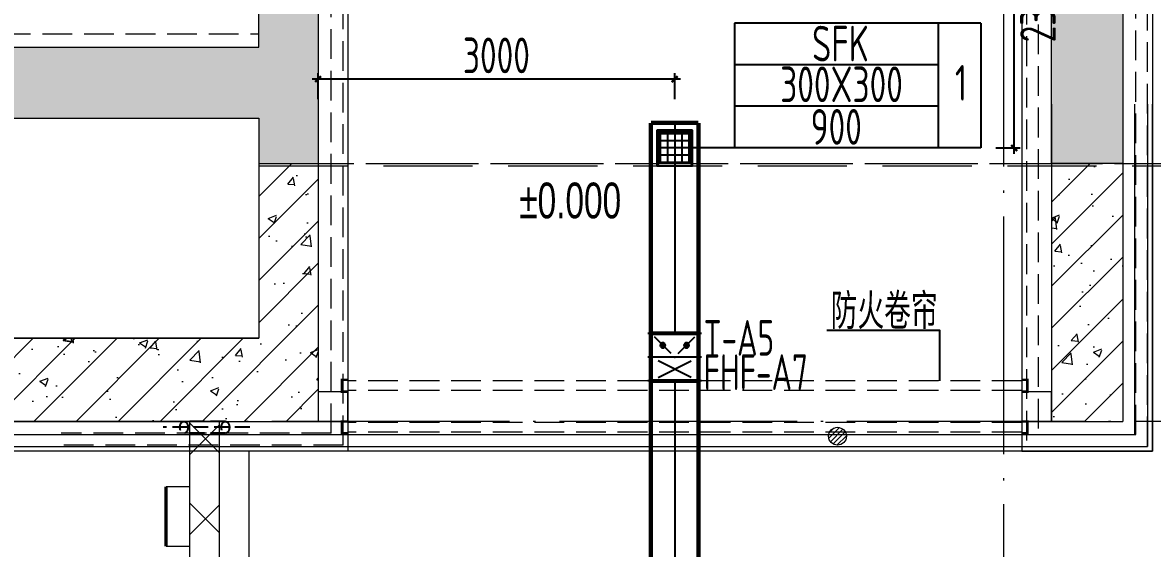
# Model space of a CAD drawing. Extents: x 4 to 13611208, y -605838 to 574722.
# Drawn here: x 13317640 to 13327147, y 203491 to 207915 of the extents above; entities that cross this region are included whole.
import ezdxf
from ezdxf.enums import TextEntityAlignment as Align

# ---------------------------------------------------------------- set-up
doc = ezdxf.new("R2010")
doc.units = 0
doc.header["$LTSCALE"] = 1000
doc.header["$MEASUREMENT"] = 0
for name, pattern in [('CENTER2', [28.575000000000003, 19.05, -3.175, 3.175, -3.175]), ('DASH', [0.35, 0.25, -0.1]), ('DOTE', [2.4200000000000004, 2, -0.2, 0.02, -0.2])]:
    doc.linetypes.add(name, pattern=pattern)
for name, color, linetype in [('DUCT-D-P标注', 7, 'Continuous'), ('DUCT-D-S中心线', 5, 'CENTER2'), ('DUCT-D-S标注', 7, 'Continuous'), ('DUCT-D-S法兰', 2, 'Continuous'), ('DUCT-D-S管', 130, 'Continuous'), ('DUCT-D-S管端线', 2, 'Continuous'), ('DUCT-D-S阀门', 7, 'Continuous'), ('DUCT-D-S风口', 7, 'Continuous')]:
    doc.layers.add(name, color=color, linetype=linetype)
for name, color, linetype, lineweight in [('pipe排水', 8, 'Continuous', 5), ('建筑底图', 8, 'Continuous', 13), ('预埋管', 8, 'Continuous', 5)]:
    doc.layers.add(name, color=color, linetype=linetype, lineweight=lineweight)
doc.styles.add('67', font='gbenor.shx', dxfattribs={"width": 0.7, "bigfont": 'hztxt.shx'})
doc.styles.add('C', font='HZTXT_E', dxfattribs={"width": 0.7, "bigfont": 'HZTXT'})
doc.styles.add('du', font='gbenor.shx', dxfattribs={"width": 0.8, "bigfont": 'hztxt.shx'})
doc.styles.add('RS9', font='gbenor.shx', dxfattribs={"width": 0.8, "height": 300, "bigfont": 'hztxt.shx'})
doc.styles.get("Standard").update_dxf_attribs({"font": 'gbenor.shx', "bigfont": 'gbcbig.shx'})
doc.dimstyles.new('67', dxfattribs={"dimscale": 100, "dimtxt": 3, "dimasz": 0.5, "dimexe": 0.5, "dimexo": 2, "dimgap": 0.5, "dimtad": 2, "dimdec": 0, "dimrnd": 5, "dimzin": 0, "dimdsep": 46, "dimtxsty": 'du', "dimblk": 'ARCHTICK', "dimcen": 0, "dimdle": 0.5, "dimclrd": 256, "dimclre": 256, "dimclrt": 256, "dimazin": 0, "dimtfac": 1, "dimtdec": 0, "dimtix": 1, "dimtmove": 2, "dimatfit": 3, "dimfxl": 100, "dimtolj": 1, "dimtzin": 0, "dimlwd": -1, "dimlwe": -1, "dimarcsym": 0})
pattern_1 = [(45, (793255.2557103541, 7.916241884231567e-09), (-176.7766952966369, 176.7766952966369), []), (49.99999999999999, (793255.2557103541, 7.916241884231567e-09), (717.2601826007534, -62.75213498259511), [75, -825]), (355, (793255.2557103541, 7.916241884231567e-09), (-138.751333613, 752.1921337000118), [60, -660]), (100.4514, (793315.0273903534, -5.229339992074529), (578.5093817140216, 689.4395420609536), [63.74019000000001, -701.142112]), (46.18420000000001, (793255.2557103541, 200.0000000079162), (1067.241048625644, -165.5190143290181), [112.5, -1237.5]), (96.6356, (793344.1924553532, 186.2066930079018), (934.6627055487033, 974.1178709004417), [95.610288, -1051.713]), (351.1842, (793255.2557103541, 200.0000000079162), (934.6619451336272, 974.1186009253246), [90, -990]), (21, (793355.2557103541, 150.0000000079162), (596.9070521184617, -402.6188906653388), [75, -825]), (326.0000000000001, (793355.2557103541, 150.0000000079162), (243.3153319215817, 725.150045046853), [60, -660]), (71.4514, (793404.9979433548, 116.4483940079226), (840.22262858149, 322.5304967099524), [63.74019000000001, -701.142112]), (37.50000000000001, (793255.2557103541, 7.916241884231567e-09), (12.15985531729067, 332.8938538313115), [0, -652, 0, -670, 0, -662.5]), (7.499999999999999, (793255.2557103541, 7.916241884231567e-09), (263.0695374421486, 394.4117118823602), [0, -382, 0, -637, 0, -252.5]), (327.5, (793032.2557103541, 7.916241884231567e-09), (533.822436172409, -22.55487173437976), [0, -250, 0, -780, 0, -1035]), (317.5, (792932.2557103541, 7.916241884231567e-09), (583.1861693423863, 100.1049823323177), [0, -325, 0, -518, 0, -735])]

# ---------------------------------------------------------------- blocks, each defined once
blk = doc.blocks.new('A$C00460B6A')
at = {"layer": '预埋管', "linetype": 'DASH', "lineweight": -3, "ltscale": 0.5}
for p, q in [((523.463043898344, 100.0014334181324), (174.7439385093749, 100.0014303093776)), ((523.463043898344, 100.0014334181324), (174.7439385093749, 100.0014303093776)), ((729.1189822256565, 50.00143341813236), (-0.006739586591720581, 50.00143030937761)), ((523.4630443789065, 0.00143341813236475), (174.7439389880747, 0.001430309377610683))]:
    blk.add_line(p, q, dxfattribs=at)
for centre in [(174.7439387496561, 50.00143030937761), (523.4630441386253, 50.00143341813236)]:
    blk.add_ellipse(centre, major_axis=(-2.429254217184632e-07, 49.99999999906868), ratio=0.6701911663388869, start_param=3.141592653510884, end_param=9.42477796069047, dxfattribs=at)
blk = doc.blocks.new('地漏')
at = {"layer": 'pipe排水'}
h = blk.add_hatch(dxfattribs=at)
h.set_pattern_fill('ANSI31', color=8, scale=25, style=0)
h.set_pattern_definition([(45, (-444803.9495521076, -349136.3974404513), (-28.0633003783411, 28.0633003783411), [])])
h.paths.add_polyline_path([(100, 0, 1), (-100, 0, 1)])
blk.add_circle((0, 0), 100, dxfattribs=at)
blk = doc.blocks.new('_ArchTick')
at = {"color": 0, "linetype": 'ByBlock', "const_width": 0.4}
blk.add_lwpolyline([(-0.5, -0.5), (0.5, 0.5)], dxfattribs=at)
blk = doc.blocks.new('*D517')
at = {"layer": 'DUCT-D-P标注', "transparency": 16777216}
for p, q in [((13320127.36642561, 207271.5044395177), (13320127.36642561, 207489.0313367434)), ((13323127.36617688, 207271.5024903212), (13323127.36617688, 207489.0313367434)), ((13323177.36617688, 207439.0313367434), (13320077.36642561, 207439.0313367434))]:
    blk.add_line(p, q, dxfattribs=at)
at = {"layer": 'DUCT-D-P标注', "transparency": 16777216, "xscale": 50, "yscale": 50, "zscale": 50, "rotation": 180}
blk.add_blockref('_ArchTick', (13320127.36642561, 207439.0313367434), dxfattribs=at)
at = {"layer": 'DUCT-D-P标注', "transparency": 16777216, "xscale": 50, "yscale": 50, "zscale": 50}
blk.add_blockref('_ArchTick', (13323127.36617688, 207439.0313367434), dxfattribs=at)
at = {"layer": 'DUCT-D-P标注', "transparency": 16777216, "insert": (13321627.36630124, 207639.0313367434), "char_height": 300, "attachment_point": 5, "style": 'du'}
blk.add_mtext('\\A1;3000', dxfattribs=at)
blk = doc.blocks.new('*D1906')
at = {"layer": 'DUCT-D-P标注', "transparency": 16777216}
for p, q in [((13325984.63556038, 206810.4431118657), (13325984.63556038, 209259.5139065575)), ((13325830.15396055, 209209.5139065575), (13326034.63556038, 209209.5139065575)), ((13325830.15396055, 206860.4431118657), (13326034.63556038, 206860.4431118657))]:
    blk.add_line(p, q, dxfattribs=at)
at = {"layer": 'DUCT-D-P标注', "transparency": 16777216, "xscale": 50, "yscale": 50, "zscale": 50}
for p, rotation in [((13325984.63556038, 209209.5139065575), 90), ((13325984.63556038, 206860.4431118657), 270)]:
    blk.add_blockref('_ArchTick', p, dxfattribs=dict(at, rotation=rotation))
at = {"layer": 'DUCT-D-P标注', "transparency": 16777216, "insert": (13326184.63556038, 208034.9785092137), "char_height": 300, "attachment_point": 5, "rotation": 90, "style": 'du'}
blk.add_mtext('\\A1;2350', dxfattribs=at)
blk = doc.blocks.new('$风口$00000107')
for p, q in [((100, 100), (-100, 100)), ((-100, 100), (-88.04565242974786, 88.02212024929759)), ((-100, 100), (-100, -100)), ((87.99858806887642, 87.99858806924021), (-88.02212024969049, 87.99858806924021)), ((-88.02212024969049, 87.99858806924021), (-88.02212024969049, -87.99858806924021)), ((-88.02212024969049, 87.99858806924021), (-80.0211789624882, 79.99764678206702)), ((-80.0211789624882, 79.99764678206702), (79.99764678167412, 79.99764678206702)), ((-80.0211789624882, -79.99764678206702), (-80.0211789624882, 79.99764678206702)), ((-40.01647252665134, 79.99764678206702), (-40.01647252665134, -79.99764678206702)), ((-0.01176609005779028, 79.99764678206702), (-0.01176609005779028, -79.99764678206702)), ((39.99294034583727, 79.99764678206702), (39.99294034583727, -79.99764678206702)), ((79.99764678167412, 79.99764678206702), (87.99858806887642, 87.99858806924021)), ((79.99764678167412, 79.99764678206702), (79.99764678167412, -79.99764678206702)), ((87.99858806887642, -87.99858806924021), (87.99858806887642, 87.99858806924021)), ((100, 100), (88.02212024963228, 88.02212024929759)), ((100, -100), (100, 100)), ((79.99764678167412, 39.99294034583727), (-80.0211789624882, 39.99294034583727)), ((79.99764678167412, -0.01176609002868645), (-80.0211789624882, -0.01176609002868645)), ((79.99764678167412, -39.99294034583727), (-80.0211789624882, -39.99294034583727)), ((-100, -100), (-88.04565242974786, -88.02212024929759)), ((-100, -100), (100, -100)), ((-88.02212024969049, -87.99858806924021), (-80.0211789624882, -79.99764678206702)), ((87.99858806887642, -87.99858806924021), (-88.02212024969049, -87.99858806924021)), ((-80.0211789624882, -79.99764678206702), (79.99764678167412, -79.99764678206702)), ((79.99764678167412, -79.99764678206702), (87.99858806887642, -87.99858806924021)), ((100, -100), (88.02212024963228, -88.02212024929759))]:
    blk.add_line(p, q)

msp = doc.modelspace()

# ---------------------------------------------------------------- hatches: boundary and pattern name
at = {"layer": '建筑底图'}
h = msp.add_hatch(dxfattribs=at)
h.set_pattern_fill('钢筋混凝土', color=8, scale=100, style=0)
h.set_pattern_definition([(45, (0.2669163811951876, -129739.492322559), (-176.7766952966369, 176.7766952966369), []), (49.99999999999999, (0.2669163811951876, -129739.492322559), (717.2601826007534, -62.75213498259511), [75, -825]), (355, (0.2669163811951876, -129739.492322559), (-138.751333613, 752.1921337000118), [60, -660]), (100.4514, (60.03859638119519, -129744.721662559), (578.5093817140216, 689.4395420609536), [63.74019000000001, -701.142112]), (46.18420000000001, (0.2669163811951876, -129539.492322559), (1067.241048625644, -165.5190143290181), [112.5, -1237.5]), (96.6356, (89.20366138119519, -129553.285629559), (934.6627055487033, 974.1178709004417), [95.610288, -1051.713]), (351.1842, (0.2669163811951876, -129539.492322559), (934.6619451336272, 974.1186009253246), [90, -990]), (21, (100.2669163811952, -129589.492322559), (596.9070521184617, -402.6188906653388), [75, -825]), (326.0000000000001, (100.2669163811952, -129589.492322559), (243.3153319215817, 725.150045046853), [60, -660]), (71.4514, (150.0091493811952, -129623.043928559), (840.22262858149, 322.5304967099524), [63.74019000000001, -701.142112]), (37.50000000000001, (0.2669163811951876, -129739.492322559), (12.15985531729067, 332.8938538313115), [0, -652, 0, -670, 0, -662.5]), (7.499999999999999, (0.2669163811951876, -129739.492322559), (263.0695374421486, 394.4117118823602), [0, -382, 0, -637, 0, -252.5]), (327.5, (-222.7330836188048, -129739.492322559), (533.822436172409, -22.55487173437976), [0, -250, 0, -780, 0, -1035]), (317.5, (-322.7330836188048, -129739.492322559), (583.1861693423863, 100.1049823323177), [0, -325, 0, -518, 0, -735])])
h.paths.add_polyline_path([(13333997.36706131, 224709.5125439432), (13294898.3266213, 224709.5125439243), (13294898.3266213, 217009.5139677661), (13299947.36620429, 217009.5139677661), (13299947.36620442, 207109.5123762545), (13319627.36781459, 207109.5123762545), (13319627.36781599, 206729.5124832372), (13320127.3662034, 206729.5124850767), (13320127.36781474, 209209.5139065575), (13325547.36620441, 209209.5139065575), (13325547.36620441, 208709.5139069349), (13326297.3662033, 208709.513906935), (13326297.36620318, 206729.5125072933), (13326897.36620318, 206729.5125094265), (13326897.36620318, 207229.5124941133), (13326897.36620427, 209309.4927018727), (13326147.36620426, 209309.5139063675), (13326147.36620426, 213709.5139064658), (13326897.36620333, 213709.5139064768), (13326897.36620339, 214309.5139064768), (13325547.36620496, 214309.5139065336), (13325547.36620426, 209809.5139039927), (13319627.36779479, 209809.5139040793), (13319627.36781494, 207709.5123763969), (13300547.36620436, 207709.5123763969), (13300547.36620426, 217009.5139678336), (13304147.35267768, 217009.5139679143), (13304147.35267769, 217609.5139679978), (13295398.32662125, 217609.5139679978), (13295398.32662124, 224109.5139679142), (13333397.36620138, 224109.5125452583), (13333397.36620321, 213709.513907261), (13334147.36620447, 213709.5139072611), (13334147.36620447, 209309.5139068479), (13333397.3664911, 209309.5139068479), (13333397.3664911, 206729.5125333653), (13333697.3662034, 206729.5125346023), (13333997.36620334, 206729.5125361029), (13333997.36620356, 208709.5139075825), (13334747.36620447, 208709.5139075825), (13334747.36620447, 214309.5139064251), (13333997.36620323, 214309.5139064286)])
h.paths.add_polyline_path([(13326897.36615629, 217609.512545276), (13305647.35268833, 217609.0287815803), (13305647.36633649, 217009.5139683862), (13326897.36616125, 217009.512781654)], flags=17)
h = msp.add_hatch(dxfattribs=at)
h.set_pattern_fill('钢筋混凝土', color=8, scale=100, style=0)
h.set_pattern_definition(pattern_1)
h.paths.add_polyline_path([(13320127.36781459, 206729.512477413), (13319627.36781459, 206729.5124832372), (13319627.36781459, 205259.5139686493), (13317397.36620496, 205259.5139686493), (13317397.36620497, 204559.5146856282), (13320127.36781459, 204559.5146856282)])
h = msp.add_hatch(dxfattribs=at)
h.set_pattern_fill('钢筋混凝土', color=256, scale=100, style=0)
h.set_pattern_definition(pattern_1)
h.paths.add_polyline_path([(13326897.36620319, 206729.5125065642), (13326297.36620318, 206729.5125040903), (13326297.36620319, 204559.5139686239), (13326897.36620319, 204559.5139686248)])
h = msp.add_hatch(dxfattribs=at)
h.set_pattern_fill('ANSI37', color=8, scale=300, style=0)
h.set_pattern_definition([(45, (0, 0), (-336.7596045400932, 336.7596045400933), []), (135, (0, 0), (-336.7596045400933, -336.7596045400932), [])])
h.paths.add_polyline_path([(13319047.36620505, 202809.5146856915), (13319297.36620505, 202809.5146856915), (13319297.36620505, 204559.5139686344), (13319047.36620505, 204559.5139686344)])

# ---------------------------------------------------------------- linework, layer by layer
at = {"layer": 'DUCT-D-P标注'}
msp.add_lwpolyline([(13324407.90806792, 205327.7104899092), (13325354.81814631, 205327.7104899092), (13325354.81814853, 204899.5139557618)], dxfattribs=at)
at = {"layer": 'DUCT-D-S中心线'}
for p, q in [((13323127.36617688, 207071.5024903212), (13323127.36617987, 205300.1139442236)), ((13323127.36618021, 204899.5139442236), (13323127.36617584, 203209.7139704417))]:
    msp.add_line(p, q, dxfattribs=at)
at = {"layer": 'DUCT-D-S标注'}
for p, q in [((13325704.71007952, 207910.4431118657, -935), (13323629.66930153, 207910.4431118657, -935)), ((13323629.66930153, 207910.4431118657, -935), (13323629.66930153, 206860.4431118657, -460.0243207835555)), ((13325344.80241192, 207910.4431118657, -935), (13325344.80241192, 206860.4431118657, -935)), ((13325704.71007952, 207910.4431118657, -935), (13325704.71007952, 206860.4431118657, -935)), ((13325344.80241192, 207560.4431118657, -935), (13323629.66930153, 207560.4431118657, -935)), ((13325344.80241192, 207210.4431118657, -935), (13323629.66930153, 207210.4431118657, -935)), ((13325704.71007952, 206860.4431118657, -935), (13323277.36617688, 206860.4431118657, 3500))]:
    msp.add_line(p, q, dxfattribs=at)
at = {"layer": 'DUCT-D-S法兰'}
for p, q in [((13323352.36617987, 205300.0139442236), (13322902.36617987, 205300.0139442236)), ((13323352.36618021, 205099.8139442236), (13322902.36618021, 205099.8139442236)), ((13323352.36618021, 204899.6139442236), (13322902.36618021, 204899.6139442236))]:
    msp.add_line(p, q, dxfattribs=at)
at = {"layer": 'DUCT-D-S法兰', "color": 18, "true_color": 0x000000}
for p in [(13323127.36617987, 205300.1139442236, 4300), (13323127.36617987, 205299.9139442236, 4300), (13323127.36618021, 205099.9139442236, 4300), (13323127.36618021, 205099.7139442236, 4300), (13323127.36618021, 204899.7139442236, 4300), (13323127.36618021, 204899.5139442236, 4300)]:
    msp.add_point(p, dxfattribs=at)
at = {"layer": 'DUCT-D-S管', "const_width": 35}
for points in [[(13322927.36617688, 207071.502489983), (13322927.36617987, 205300.1139438855)], [(13323327.36617688, 207071.5024906593), (13322927.36617688, 207071.502489983)], [(13323327.36617987, 205300.1139445618), (13323327.36617688, 207071.5024906593)], [(13322927.36617987, 205300.1139438855), (13323327.36617987, 205300.1139445618)], [(13322927.36618021, 205099.9139438854), (13322927.36617987, 205299.9139438854)], [(13323327.36617987, 205299.9139445618), (13323327.36618021, 205099.9139445618)], [(13322927.36618021, 204899.7139442236), (13322927.36618021, 205099.7139442236)], [(13323327.36618021, 205099.7139442236), (13323327.36618021, 204899.7139442236)], [(13322927.36618021, 204899.513944741), (13322927.36617584, 203209.7139709591)], [(13323327.36618021, 204899.5139437062), (13322927.36618021, 204899.513944741)], [(13323327.36617584, 203209.7139699243), (13323327.36618021, 204899.5139437062)]]:
    msp.add_lwpolyline(points, dxfattribs=at)
at = {"layer": 'DUCT-D-S管端线'}
for p, q in [((13323327.36617987, 205299.9139445618), (13322927.36617987, 205299.9139438854)), ((13323327.36618021, 205099.9139445618), (13322927.36618021, 205099.9139438854)), ((13323327.36618021, 205099.7139442236), (13322927.36618021, 205099.7139442236)), ((13323327.36618021, 204899.7139442236), (13322927.36618021, 204899.7139442236))]:
    msp.add_line(p, q, dxfattribs=at)
at = {"layer": 'DUCT-D-S阀门'}
for p, q in [((13323097.36618016, 205129.9139441729), (13322957.36617992, 205269.9139439361)), ((13323157.36618016, 205129.9139442744), (13323297.36617992, 205269.9139445111)), ((13323006.05383579, 205205.9778287696), (13323005.30248306, 205201.95844663)), ((13323005.30248306, 205201.95844663), (13323005.30248307, 205197.8694414074)), ((13323005.30248307, 205197.8694414074), (13323006.05383581, 205193.8500592702)), ((13323007.53095485, 205209.790712588), (13323006.05383579, 205205.9778287696)), ((13323006.05383581, 205193.8500592702), (13323007.53095488, 205190.0371754566)), ((13323009.68353871, 205213.2672548999), (13323007.53095485, 205209.790712588)), ((13323007.53095488, 205190.0371754566), (13323009.68353875, 205186.5606331517)), ((13323012.43828371, 205216.2890662265), (13323009.68353871, 205213.2672548999)), ((13323009.68353875, 205186.5606331517), (13323012.43828376, 205183.5388218341)), ((13323012.5127615, 205202.0495432032), (13323012.37701733, 205199.1999222028)), ((13323012.37701733, 205199.1999222028), (13323012.78302055, 205196.3761078125)), ((13323015.70138031, 205218.7532424073), (13323012.43828371, 205216.2890662265)), ((13323012.43828376, 205183.5388218341), (13323015.70138037, 205181.0746456639)), ((13323013.18534692, 205204.8219780861), (13323012.5127615, 205202.0495432032)), ((13323012.78302055, 205196.3761078125), (13323013.71609715, 205193.6801600417)), ((13323014.3704646, 205207.4170238314), (13323013.18534692, 205204.8219780861)), ((13323013.71609715, 205193.6801600417), (13323015.14252331, 205191.2095174671)), ((13323016.02528129, 205209.7408887245), (13323014.3704646, 205207.4170238314)), ((13323015.14252331, 205191.2095174671), (13323017.01074428, 205189.0534755485)), ((13323019.36170768, 205220.5758688779), (13323015.70138031, 205218.7532424073)), ((13323015.70138037, 205181.0746456639), (13323019.36170775, 205179.2520192051)), ((13323018.08998761, 205211.7095822332), (13323016.02528129, 205209.7408887245)), ((13323016.74313496, 205201.441307334), (13323016.64605183, 205199.4032813901)), ((13323016.64605183, 205199.4032813901), (13323016.93642205, 205197.3837121253)), ((13323017.22416263, 205203.4241303895), (13323016.74313496, 205201.441307334)), ((13323016.93642205, 205197.3837121253), (13323017.60375091, 205195.455592035)), ((13323017.01074428, 205189.0534755485), (13323019.25323767, 205187.2899592584)), ((13323018.07174923, 205205.2800861651), (13323017.22416263, 205203.4241303895)), ((13323017.60375091, 205195.455592035), (13323018.62391939, 205193.6886084027)), ((13323019.25526077, 205206.9420955836), (13323018.07174923, 205205.2800861651)), ((13323020.4899597, 205213.251950645), (13323018.08998761, 205211.7095822332)), ((13323018.62391939, 205193.6886084027), (13323019.96005595, 205192.1466246209)), ((13323019.25323767, 205187.2899592584), (13323021.78895394, 205185.9827066703)), ((13323020.73192207, 205208.3500892941), (13323019.25526077, 205206.9420955836)), ((13323023.29461776, 205221.6948782799), (13323019.36170768, 205220.5758688779)), ((13323019.36170775, 205179.2520192051), (13323023.29461783, 205178.1330098158)), ((13323019.96005595, 205192.1466246209), (13323021.56386913, 205190.885372001)), ((13323023.1384563, 205214.3122487468), (13323020.4899597, 205213.251950645)), ((13323022.44836274, 205209.4531787355), (13323020.73192207, 205208.3500892941)), ((13323021.56386913, 205190.885372001), (13323023.37739294, 205189.9504354987)), ((13323021.78895394, 205185.9827066703), (13323024.52624569, 205185.1789652988)), ((13323024.34254614, 205210.2114953813), (13323022.44836274, 205209.4531787355)), ((13323025.93975386, 205214.8521546026), (13323023.1384563, 205214.3122487468)), ((13323027.36618, 205222.0721640903), (13323023.29461776, 205221.6948782799)), ((13323023.29461783, 205178.1330098158), (13323027.36618008, 205177.7557240187)), ((13323023.37739294, 205189.9504354987), (13323025.33508191, 205189.3756061554)), ((13323026.34601155, 205210.5976316921), (13323024.34254614, 205210.2114953813)), ((13323024.52624569, 205185.1789652988), (13323027.36618007, 205184.9077844511)), ((13323025.33508191, 205189.3756061554), (13323027.36618006, 205189.1816598011)), ((13323028.79260617, 205214.852154608), (13323025.93975386, 205214.8521546026)), ((13323028.3863485, 205210.5976316956), (13323026.34601155, 205210.5976316921)), ((13323031.43774225, 205221.6948782931), (13323027.36618, 205222.0721640903)), ((13323027.36618006, 205189.1816598011), (13323029.39727821, 205189.3756061624)), ((13323027.36618007, 205184.9077844511), (13323030.20611444, 205185.1789653096)), ((13323027.36618008, 205177.7557240187), (13323031.43774233, 205178.133009829)), ((13323030.38981391, 205210.2114953917), (13323028.3863485, 205210.5976316956)), ((13323031.59390373, 205214.3122487629), (13323028.79260617, 205214.852154608)), ((13323029.39727821, 205189.3756061624), (13323031.35496718, 205189.9504355125)), ((13323030.20611444, 205185.1789653096), (13323032.94340619, 205185.9827066916)), ((13323032.28399731, 205209.4531787524), (13323030.38981391, 205210.2114953917)), ((13323031.35496718, 205189.9504355125), (13323033.16849099, 205190.885372021)), ((13323035.37065233, 205220.5758689039), (13323031.43774225, 205221.6948782931)), ((13323031.43774233, 205178.133009829), (13323035.3706524, 205179.2520192311)), ((13323034.24240034, 205213.2519506713), (13323031.59390373, 205214.3122487629)), ((13323034.00043798, 205208.350089317), (13323032.28399731, 205209.4531787524)), ((13323032.94340619, 205185.9827066916), (13323035.47912246, 205187.2899592894)), ((13323033.16849099, 205190.885372021), (13323034.77230416, 205192.1466246464)), ((13323035.47709929, 205206.9420956116), (13323034.00043798, 205208.350089317)), ((13323036.64237243, 205211.7095822686), (13323034.24240034, 205213.2519506713)), ((13323034.77230416, 205192.1466246464), (13323036.10844072, 205193.6886084329)), ((13323039.03097971, 205218.7532424451), (13323035.37065233, 205220.5758689039)), ((13323035.3706524, 205179.2520192311), (13323039.03097977, 205181.0746457017)), ((13323036.66061084, 205205.2800861972), (13323035.47709929, 205206.9420956116)), ((13323035.47912246, 205187.2899592894), (13323037.72161585, 205189.053475588)), ((13323036.10844072, 205193.6886084329), (13323037.12860919, 205195.4555920686)), ((13323038.70707876, 205209.7408887677), (13323036.64237243, 205211.7095822686)), ((13323037.50819744, 205203.4241304245), (13323036.66061084, 205205.2800861972)), ((13323037.12860919, 205195.4555920686), (13323037.79593804, 205197.3837121613)), ((13323037.98922511, 205201.4413073706), (13323037.50819744, 205203.4241304245)), ((13323037.72161585, 205189.053475588), (13323039.5898368, 205191.2095175137)), ((13323037.79593804, 205197.3837121613), (13323038.08630826, 205199.403281427)), ((13323038.08630826, 205199.403281427), (13323037.98922511, 205201.4413073706)), ((13323040.36189546, 205207.417023881), (13323038.70707876, 205209.7408887677)), ((13323042.29407632, 205216.2890662749), (13323039.03097971, 205218.7532424451)), ((13323039.03097977, 205181.0746457017), (13323042.29407638, 205183.5388218825)), ((13323039.5898368, 205191.2095175137), (13323041.01626296, 205193.6801600938)), ((13323041.54701314, 205204.8219781402), (13323040.36189546, 205207.417023881)), ((13323041.01626296, 205193.6801600938), (13323041.94933955, 205196.3761078681)), ((13323042.21959857, 205202.0495432598), (13323041.54701314, 205204.8219781402)), ((13323041.94933955, 205196.3761078681), (13323042.35534276, 205199.19992226)), ((13323042.35534276, 205199.19992226), (13323042.21959857, 205202.0495432598)), ((13323045.04882133, 205213.2672549572), (13323042.29407632, 205216.2890662749)), ((13323042.29407638, 205183.5388218825), (13323045.04882138, 205186.5606332091)), ((13323047.2014052, 205209.7907126523), (13323045.04882133, 205213.2672549572)), ((13323045.04882138, 205186.5606332091), (13323047.20140524, 205190.037175521)), ((13323048.67852427, 205205.9778288387), (13323047.2014052, 205209.7907126523)), ((13323047.20140524, 205190.037175521), (13323048.67852429, 205193.8500593394)), ((13323049.42987701, 205201.9584467016), (13323048.67852427, 205205.9778288387)), ((13323048.67852429, 205193.8500593394), (13323049.42987702, 205197.8694414789)), ((13323049.42987702, 205197.8694414789), (13323049.42987701, 205201.9584467016)), ((13323206.05383579, 205205.9778291078), (13323205.30248306, 205201.9584469683)), ((13323205.30248306, 205201.9584469683), (13323205.30248307, 205197.8694417456)), ((13323205.30248307, 205197.8694417456), (13323206.05383581, 205193.8500596085)), ((13323207.53095485, 205209.7907129262), (13323206.05383579, 205205.9778291078)), ((13323206.05383581, 205193.8500596085), (13323207.53095488, 205190.0371757949)), ((13323209.68353871, 205213.2672552381), (13323207.53095485, 205209.7907129262)), ((13323207.53095488, 205190.0371757949), (13323209.68353875, 205186.56063349)), ((13323212.43828371, 205216.2890665647), (13323209.68353871, 205213.2672552381)), ((13323209.68353875, 205186.56063349), (13323212.43828376, 205183.5388221724)), ((13323212.5127615, 205202.0495435415), (13323212.37701733, 205199.1999225411)), ((13323212.37701733, 205199.1999225411), (13323212.78302055, 205196.3761081508)), ((13323215.70138031, 205218.7532427455), (13323212.43828371, 205216.2890665647)), ((13323212.43828376, 205183.5388221724), (13323215.70138037, 205181.0746460021)), ((13323213.18534692, 205204.8219784244), (13323212.5127615, 205202.0495435415)), ((13323212.78302055, 205196.3761081508), (13323213.71609715, 205193.68016038)), ((13323214.3704646, 205207.4170241696), (13323213.18534692, 205204.8219784244)), ((13323213.71609715, 205193.68016038), (13323215.14252331, 205191.2095178053)), ((13323216.02528129, 205209.7408890627), (13323214.3704646, 205207.4170241696)), ((13323215.14252331, 205191.2095178053), (13323217.01074428, 205189.0534758868)), ((13323219.36170768, 205220.5758692161), (13323215.70138031, 205218.7532427455)), ((13323215.70138037, 205181.0746460021), (13323219.36170775, 205179.2520195433)), ((13323218.08998761, 205211.7095825715), (13323216.02528129, 205209.7408890627)), ((13323216.74313496, 205201.4413076722), (13323216.64605183, 205199.4032817283)), ((13323216.64605183, 205199.4032817283), (13323216.93642205, 205197.3837124636)), ((13323217.22416263, 205203.4241307277), (13323216.74313496, 205201.4413076722)), ((13323216.93642205, 205197.3837124636), (13323217.60375091, 205195.4555923732)), ((13323217.01074428, 205189.0534758868), (13323219.25323767, 205187.2899595967)), ((13323218.07174923, 205205.2800865034), (13323217.22416263, 205203.4241307277)), ((13323217.60375091, 205195.4555923732), (13323218.62391939, 205193.688608741)), ((13323219.25526077, 205206.9420959218), (13323218.07174923, 205205.2800865034)), ((13323220.4899597, 205213.2519509833), (13323218.08998761, 205211.7095825715)), ((13323218.62391939, 205193.688608741), (13323219.96005595, 205192.1466249591)), ((13323219.25323767, 205187.2899595967), (13323221.78895394, 205185.9827070086)), ((13323220.73192207, 205208.3500896323), (13323219.25526077, 205206.9420959218)), ((13323223.29461776, 205221.6948786182), (13323219.36170768, 205220.5758692161)), ((13323219.36170775, 205179.2520195433), (13323223.29461783, 205178.1330101541)), ((13323219.96005595, 205192.1466249591), (13323221.56386913, 205190.8853723392)), ((13323223.1384563, 205214.3122490851), (13323220.4899597, 205213.2519509833)), ((13323222.44836274, 205209.4531790737), (13323220.73192207, 205208.3500896323)), ((13323221.56386913, 205190.8853723392), (13323223.37739294, 205189.950435837)), ((13323221.78895394, 205185.9827070086), (13323224.52624569, 205185.1789656371)), ((13323224.34254614, 205210.2114957195), (13323222.44836274, 205209.4531790737)), ((13323225.93975386, 205214.8521549408), (13323223.1384563, 205214.3122490851)), ((13323227.36618, 205222.0721644285), (13323223.29461776, 205221.6948786182)), ((13323223.29461783, 205178.1330101541), (13323227.36618008, 205177.7557243569)), ((13323223.37739294, 205189.950435837), (13323225.33508191, 205189.3756064936)), ((13323226.34601155, 205210.5976320303), (13323224.34254614, 205210.2114957195)), ((13323224.52624569, 205185.1789656371), (13323227.36618007, 205184.9077847893)), ((13323225.33508191, 205189.3756064936), (13323227.36618006, 205189.1816601393)), ((13323228.79260617, 205214.8521549463), (13323225.93975386, 205214.8521549408)), ((13323228.3863485, 205210.5976320338), (13323226.34601155, 205210.5976320303)), ((13323231.43774225, 205221.6948786314), (13323227.36618, 205222.0721644285)), ((13323227.36618006, 205189.1816601393), (13323229.39727821, 205189.3756065006)), ((13323227.36618007, 205184.9077847893), (13323230.20611444, 205185.1789656479)), ((13323227.36618008, 205177.7557243569), (13323231.43774233, 205178.1330101673)), ((13323230.38981391, 205210.2114957299), (13323228.3863485, 205210.5976320338)), ((13323231.59390373, 205214.3122491012), (13323228.79260617, 205214.8521549463)), ((13323229.39727821, 205189.3756065006), (13323231.35496718, 205189.9504358507)), ((13323230.20611444, 205185.1789656479), (13323232.94340619, 205185.9827070298)), ((13323232.28399731, 205209.4531790907), (13323230.38981391, 205210.2114957299)), ((13323231.35496718, 205189.9504358507), (13323233.16849099, 205190.8853723592)), ((13323235.37065233, 205220.5758692421), (13323231.43774225, 205221.6948786314)), ((13323231.43774233, 205178.1330101673), (13323235.3706524, 205179.2520195693)), ((13323234.24240034, 205213.2519510095), (13323231.59390373, 205214.3122491012)), ((13323234.00043798, 205208.3500896552), (13323232.28399731, 205209.4531790907)), ((13323232.94340619, 205185.9827070298), (13323235.47912246, 205187.2899596276)), ((13323233.16849099, 205190.8853723592), (13323234.77230416, 205192.1466249847)), ((13323235.47709929, 205206.9420959498), (13323234.00043798, 205208.3500896552)), ((13323236.64237243, 205211.7095826069), (13323234.24240034, 205213.2519510095)), ((13323234.77230416, 205192.1466249847), (13323236.10844072, 205193.6886087711)), ((13323239.03097971, 205218.7532427833), (13323235.37065233, 205220.5758692421)), ((13323235.3706524, 205179.2520195693), (13323239.03097977, 205181.07464604)), ((13323236.66061084, 205205.2800865355), (13323235.47709929, 205206.9420959498)), ((13323235.47912246, 205187.2899596276), (13323237.72161585, 205189.0534759263)), ((13323236.10844072, 205193.6886087711), (13323237.12860919, 205195.4555924069)), ((13323238.70707876, 205209.7408891059), (13323236.64237243, 205211.7095826069)), ((13323237.50819744, 205203.4241307627), (13323236.66061084, 205205.2800865355)), ((13323237.12860919, 205195.4555924069), (13323237.79593804, 205197.3837124995)), ((13323237.98922511, 205201.4413077089), (13323237.50819744, 205203.4241307627)), ((13323237.72161585, 205189.0534759263), (13323239.5898368, 205191.2095178519)), ((13323237.79593804, 205197.3837124995), (13323238.08630826, 205199.4032817653)), ((13323238.08630826, 205199.4032817653), (13323237.98922511, 205201.4413077089)), ((13323240.36189546, 205207.4170242192), (13323238.70707876, 205209.7408891059)), ((13323242.29407632, 205216.2890666131), (13323239.03097971, 205218.7532427833)), ((13323239.03097977, 205181.07464604), (13323242.29407638, 205183.5388222208)), ((13323239.5898368, 205191.2095178519), (13323241.01626296, 205193.680160432)), ((13323241.54701314, 205204.8219784785), (13323240.36189546, 205207.4170242192)), ((13323241.01626296, 205193.680160432), (13323241.94933955, 205196.3761082063)), ((13323242.21959857, 205202.0495435981), (13323241.54701314, 205204.8219784785)), ((13323241.94933955, 205196.3761082063), (13323242.35534276, 205199.1999225982)), ((13323242.35534276, 205199.1999225982), (13323242.21959857, 205202.0495435981)), ((13323245.04882133, 205213.2672552955), (13323242.29407632, 205216.2890666131)), ((13323242.29407638, 205183.5388222208), (13323245.04882138, 205186.5606335473)), ((13323247.2014052, 205209.7907129906), (13323245.04882133, 205213.2672552955)), ((13323245.04882138, 205186.5606335473), (13323247.20140524, 205190.0371758592)), ((13323248.67852427, 205205.977829177), (13323247.2014052, 205209.7907129906)), ((13323247.20140524, 205190.0371758592), (13323248.67852429, 205193.8500596776)), ((13323249.42987701, 205201.9584470398), (13323248.67852427, 205205.977829177)), ((13323248.67852429, 205193.8500596776), (13323249.42987702, 205197.8694418172)), ((13323249.42987702, 205197.8694418172), (13323249.42987701, 205201.9584470398)), ((13323267.36618021, 204929.7139442236), (13322987.36618021, 205069.7139442236)), ((13322987.40554307, 204929.6352737847), (13323267.32681735, 205069.7926146625))]:
    msp.add_line(p, q, dxfattribs=at)
at = {"layer": '建筑底图'}
for p, q in [((13319627.36781494, 207709.5123763969), (13319627.36779479, 209809.5139040793)), ((13326897.36620427, 209309.4927018727), (13326897.36621491, 206729.5125065643)), ((13326297.36620318, 206729.5125040904), (13326297.3662033, 208709.513906935)), ((13300547.36620436, 207709.5123763969), (13319627.36781494, 207709.5123763969)), ((13326297.36620318, 207229.512490565), (13326297.36620319, 204559.5139686239)), ((13326897.36620319, 207229.5124941133), (13326897.36620319, 204559.5139686248)), ((13326997.36620316, 207229.5125319631), (13326997.36620316, 204449.5139717318)), ((13327107.36620316, 207229.5125313125), (13327107.36620316, 204349.5139717511)), ((13327147.36608218, 207229.512531076), (13327147.36605456, 204309.5140696787)), ((13327147.36608243, 207229.5125296416), (13327147.3660548, 204309.5140682443)), ((13299947.36620442, 207109.5123762545), (13319627.36781459, 207109.5123762545)), ((13326897.36621491, 206729.5125065643), (13326297.36620318, 206729.5125040904)), ((13326297.36620218, 204809.5146856282), (13326047.36620218, 204809.5146856282)), ((13326047.36620218, 204809.5146856282), (13326047.36620218, 204559.5146856282)), ((13326297.36620218, 204559.5146856282), (13326297.36620218, 204809.5146856282)), ((13326047.36620218, 204559.5146856282), (13326297.36620218, 204559.5146856282)), ((13326297.36620319, 204559.5139686239), (13326897.36620319, 204559.5139686248))]:
    msp.add_line(p, q, dxfattribs=at)
at = {"layer": '建筑底图', "linetype": 'DOTE'}
msp.add_line((13325897.36620497, 180083.0282935039), (13325897.36620497, 209559.5146856282), dxfattribs=at)
at = {"layer": '建筑底图', "color": 8}
for p, q in [((13320127.36781474, 209209.5139065575), (13320127.3662034, 206729.5124774131)), ((13320127.36781459, 207229.5124540755), (13320127.36781459, 204809.5139686319)), ((13320127.36781483, 207229.512452641), (13320127.36781483, 204809.5139671974)), ((13319627.36781459, 207109.5123762545), (13319627.36781606, 206709.5124832371)), ((13320127.36781481, 207154.4795683511), (13320127.36781481, 204734.4810829074)), ((13311597.36622271, 205259.5139686024), (13319627.36781459, 205259.5139686145)), ((13320377.36781499, 204809.5146856282), (13320127.36781499, 204809.5146856282)), ((13320127.36781499, 204809.5146856282), (13320127.36781499, 204559.5146856282)), ((13320377.36781499, 204559.5146856282), (13320377.36781499, 204809.5146856282)), ((13310897.36622271, 204559.5139686024), (13320127.36781459, 204559.5139686153, 1.516996471430561e-07)), ((13319047.36620499, 202809.5146855469), (13319047.36620505, 204559.5139686344)), ((13319047.36620505, 204559.5139686344), (13319297.36620505, 204559.5139686344)), ((13319297.36620502, 202809.5146855469), (13319297.36620505, 204559.5139686344)), ((13320127.36781499, 204559.5146856282), (13320377.36781499, 204559.5146856282)), ((13310787.36622271, 204449.5139686023), (13326997.36620316, 204449.5139717318)), ((13319297.36620506, 204309.5140694971), (13310647.36622258, 204309.5140694971)), ((13310687.36622271, 204349.5139685853), (13327107.36620316, 204349.5139717511)), ((13320377.367815, 204309.5140692336), (13317965.12343319, 204309.5140692336)), ((13327147.36620327, 204309.5140694971), (13319547.36620512, 204309.5140694971)), ((13327147.36605456, 204309.5140696787), (13319547.36620511, 204309.5140696787, -1.4981301232923e-06))]:
    msp.add_line(p, q, dxfattribs=at)
at = {"layer": '建筑底图', "color": 8, "ltscale": 3}
for p, q in [((13320377.36781484, 208959.5139064805), (13320377.367815, 204309.5140692336)), ((13320127.36781459, 207229.5124540755, 1.349239137429869e-06), (13320127.36781459, 204559.5139686153, 2.118996676651972e-06)), ((13319627.36781459, 206729.5124832372, 3.096261799928265e-06), (13319627.36781459, 205259.5139686145, 3.356040771865498e-06)), ((13319547.36620511, 196959.5156443691), (13319547.36620511, 204309.5140696787, 1.312482849329263e-07))]:
    msp.add_line(p, q, dxfattribs=at)
at = {"layer": '建筑底图', "ltscale": 3}
for p, q in [((13326897.36620318, 207229.5124941133), (13326897.36620318, 204559.5139686326)), ((13326297.36620318, 206909.5139677932), (13326297.36620318, 204559.5139686319))]:
    msp.add_line(p, q, dxfattribs=at)
at = {"layer": '建筑底图', "color": 8, "linetype": 'DASH', "ltscale": 3}
for p, q in [((13319627.36781459, 206729.5124832372), (13333997.36620318, 206729.5125361029)), ((13319627.36781459, 206709.5124832371), (13333997.36620318, 206709.5125361029))]:
    msp.add_line(p, q, dxfattribs=at)
at = {"layer": '建筑底图', "color": 8, "linetype": 'DASH'}
for p, q in [((13319827.3662034, 206729.5124842909), (13333697.3662034, 206729.5125336021)), ((13320237.367815, 204459.513970125), (13317965.12343319, 204459.5139696863)), ((13320337.367815, 204359.5139701441), (13317965.12343319, 204359.5139696868))]:
    msp.add_line(p, q, dxfattribs=at)
at = {"layer": '建筑底图', "color": 8, "linetype": 'DASH', "extrusion": (0, 0, -1)}
for p, q in [((13326047.36700916, 204899.5139593492), (13320377.36701343, 204899.5139299786)), ((13326047.36700916, 204819.5139593492), (13320377.36701343, 204819.5139299786)), ((13326047.36700916, 204549.5154119073), (13320377.36701343, 204549.5154412779)), ((13326047.36700916, 204469.5154119073), (13320377.36701343, 204469.5154412779))]:
    msp.add_line(p, q, dxfattribs=at)
at = {"layer": '建筑底图', "color": 8, "linetype": 'DOTE'}
msp.add_line((13474197.36620497, 204559.5146856282), (13119297.36620772, 204559.5146856282), dxfattribs=at)
at = {"layer": '建筑底图', "color": 8, "linetype": 'DOTE', "ltscale": 3}
msp.add_line((13327147.36605478, 204309.5140694152), (13319547.36620533, 204309.5140694152), dxfattribs=at)
at = {"layer": '建筑底图', "color": 8}
msp.add_lwpolyline([(13421797.36620497, 205259.5139687569), (13333997.36620318, 205259.5139784271), (13333997.36620356, 208709.5139075825), (13334747.36620447, 208709.5139075825), (13334747.36620449, 214309.5139064251), (13333997.36620323, 214309.5139683055), (13333997.36706131, 224709.5125439432), (13294898.3266213, 224709.5125439243), (13294898.3266213, 217009.5139677662), (13299947.36620429, 217009.5139677661), (13299947.36620442, 207109.5123762545), (13319627.36781459, 207109.5124487435), (13319627.36781459, 205259.5139686145), (13311597.36622271, 205259.5139686024), (13311597.36622271, 205909.5123766038), (13271047.366205, 205909.5143252863), (13271047.366205, 223959.5166330708), (13237197.36620504, 223959.5166330813), (13237197.36620504, 205909.5123766036), (13207597.36620496, 205909.5123766038), (13207597.36620496, 207459.5123766038), (13192397.4014289, 207459.5123766038), (13192397.4014289, 223759.5122452438), (13165097.40305062, 223759.5043783415)], dxfattribs=at)
at = {"layer": '建筑底图', "linetype": 'DASH'}
msp.add_lwpolyline([(13300657.3662043, 217009.5139678766), (13300657.3662043, 207819.5123763334), (13319627.36781482, 207819.5123751301)], dxfattribs=at)
at = {"layer": '建筑底图', "ltscale": 3}
for points in [[(13323827.36765019, 214459.5135290527), (13327147.36619916, 214459.5135290527), (13327147.36620236, 206866.6985946153)], [(13320377.36781484, 208959.5139064805), (13325297.3662044, 208959.5139064917), (13325297.3662044, 208459.5139064931), (13326047.36620341, 208459.5139064931), (13326047.36620341, 204309.5149841141), (13327147.36605478, 204309.5136696161), (13327147.36608241, 207229.5125308125)]]:
    msp.add_lwpolyline(points, dxfattribs=at)
at = {"layer": '建筑底图', "color": 8, "linetype": 'DASH'}
for points in [[(13320237.367815, 204459.513970125), (13320237.36781484, 209099.51390648), (13325437.3662044, 209099.5139064919), (13325437.3662044, 208599.5139064931), (13326187.36620341, 208599.5139064931), (13326187.36620341, 204449.5148168146), (13327007.36605725, 204449.5138369158), (13327007.36613141, 208709.5139064349)], [(13320337.367815, 204359.5139701441), (13320337.36781484, 208999.5139064803), (13325337.3662044, 208999.5139064917), (13325337.3662044, 208499.5139064931), (13326087.36620341, 208499.5139064931), (13326087.36620341, 204349.5149363142), (13327107.36605551, 204349.513717416), (13327107.36613141, 208709.5139064358)]]:
    msp.add_lwpolyline(points, dxfattribs=at)
at = {"layer": '建筑底图', "color": 8, "const_width": 20}
for points in [[(13320377.36700912, 204809.5139683453), (13320327.36700912, 204809.5139683453), (13320327.36700912, 204909.5139683453), (13320377.36700912, 204909.5139683453)], [(13320377.36700912, 204559.5154029111), (13320327.36700912, 204559.5154029111), (13320327.36700912, 204459.5154029111), (13320377.36700912, 204459.5154029111)]]:
    msp.add_lwpolyline(points, dxfattribs=at)
at = {"layer": '建筑底图', "const_width": 20}
for points in [[(13326047.36700913, 204809.5139632375), (13326097.36700913, 204809.5139632375), (13326097.36700913, 204909.5139632375), (13326047.36700913, 204909.5139632375)], [(13326047.36700913, 204559.515408019), (13326097.36700913, 204559.515408019), (13326097.36700913, 204459.515408019), (13326047.36700913, 204459.515408019)]]:
    msp.add_lwpolyline(points, dxfattribs=at)
at = {"layer": '建筑底图', "color": 8, "linetype": 'ByBlock', "const_width": 30}
msp.add_lwpolyline([(13318847.36620504, 204009.5140694971), (13318847.36620504, 203509.5140694971)], dxfattribs=at)
at = {"layer": '建筑底图', "color": 8, "linetype": 'ByBlock'}
msp.add_lwpolyline([(13318847.36620504, 204009.5140694971), (13318847.36620504, 203509.5140694971), (13319047.36620504, 203509.5140694971), (13319047.36620504, 204009.5140694971)], close=True, dxfattribs=at)

# ---------------------------------------------------------------- block references
at = {"layer": 'DUCT-D-S风口', "xscale": 1.5, "yscale": 1.5}
msp.add_blockref('$风口$00000107', (13323127.36617688, 206860.4431118657, 3500), dxfattribs=at)
at = {"layer": '建筑底图'}
for p in [(13318823.26271473, 204459.5125351961, 1.388694083554804e-07), (13318823.26271495, 204459.5125349325)]:
    msp.add_blockref('A$C00460B6A', p, dxfattribs=at)
at = {"layer": '建筑底图', "ltscale": 3, "xscale": 0.7499999999999998, "yscale": 0.7499999999999998, "zscale": 0.7499999999999998}
msp.add_blockref('地漏', (13324497.36620586, 204434.5468539328), dxfattribs=at)
at = {"layer": '建筑底图', "ltscale": 3.5, "xscale": 0.7499999999999998, "yscale": 0.7499999999999998, "zscale": 0.7499999999999998}
for p in [(13324497.36620588, 204434.5468527619), (13324497.36620586, 204434.5468539328)]:
    msp.add_blockref('地漏', p, dxfattribs=at)

# ---------------------------------------------------------------- texts
at = {"layer": 'DUCT-D-P标注', "style": '67', "width": 0.75}
for s, p in [('防火卷帘', (13324440.16910625, 205335.8721331414)), ('T-A5', (13323371, 205112.2813189756)), ('FHF-A7', (13323371, 204823.8530390933))]:
    msp.add_text(s, height=300, dxfattribs=at).set_placement(p)
at = {"layer": 'DUCT-D-S标注', "style": 'RS9', "width": 0.8}
for s, p in [('SFK', (13324522.18546054, 207588.1152198411, -935)), ('300X300', (13324531.52466418, 207245.6500178411, -935)), ('1', (13325536.87875046, 207257.7137338779, -935)), ('900', (13324487.22883678, 206887.6664360001, -935))]:
    msp.add_text(s, height=300, rotation=0.003771491721487052, dxfattribs=at).set_placement(p, align=Align.CENTER)
at = {"layer": '建筑底图', "style": 'C', "width": 0.7}
msp.add_text('%%P0.000', height=300, dxfattribs=at).set_placement((13321820.11529841, 206268.5))
at = {"layer": '建筑底图', "linetype": 'DASH', "ltscale": 3}
msp.add_text('ATM', height=3, rotation=90, dxfattribs=at).set_placement((13326032.05170937, 204693.9515775095))

# ---------------------------------------------------------------- dimensions: what is measured, and where the dimension line sits
at = {"layer": 'DUCT-D-P标注'}
dim = msp.add_linear_dim(base=(13325984.63556038, 209209.5139065575), p1=(13325630.15396055, 206860.4431118657, 3500), p2=(13325630.15396055, 209209.5139065575), angle=90, dimstyle='67', dxfattribs=at)
dim.commit()
dim.dimension.update_dxf_attribs({"geometry": '*D1906', "text_midpoint": (13326184.63556038, 208034.9785092137)})
dim = msp.add_linear_dim(base=(13320127.36642561, 207439.0313367434), p1=(13323127.36617688, 207071.5024903212, 4300), p2=(13320127.36642561, 207071.5044395177), dimstyle='67', dxfattribs=at)
dim.commit()
dim.dimension.update_dxf_attribs({"geometry": '*D517', "text_midpoint": (13321627.36630124, 207639.0313367434)})

doc.saveas('drawing.dxf')
